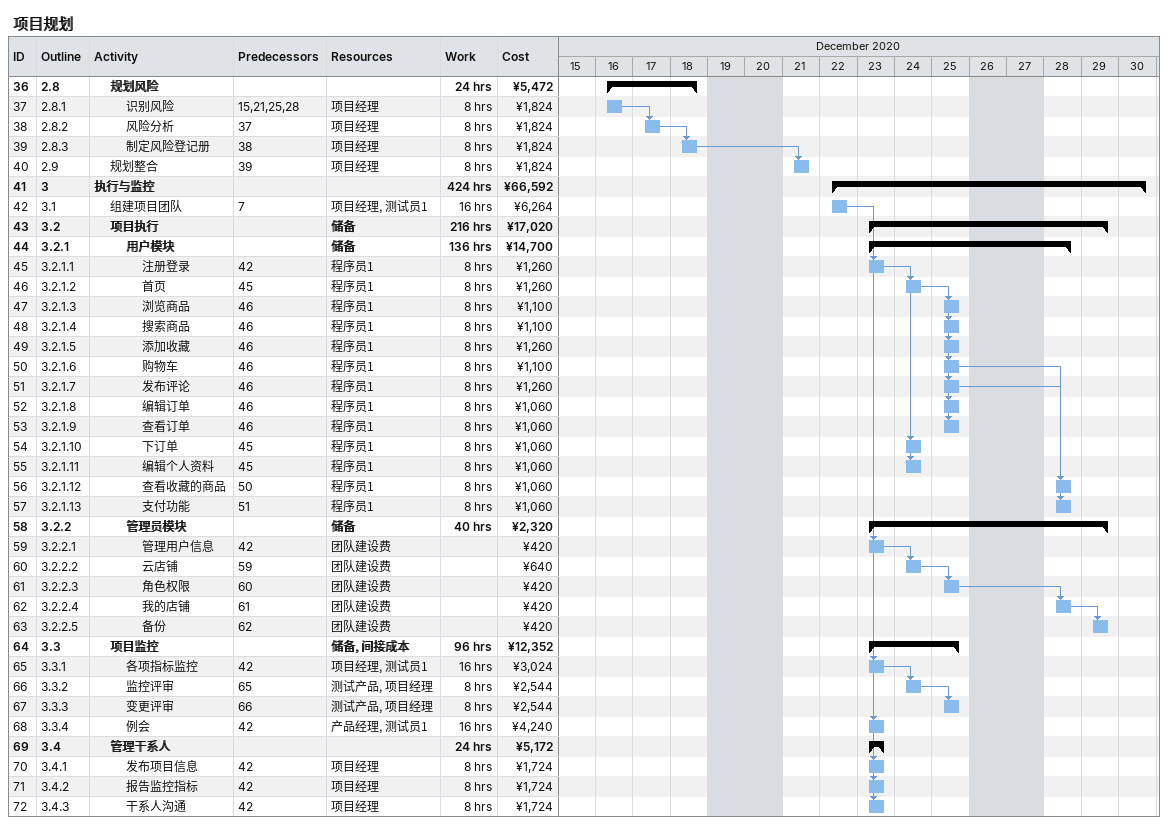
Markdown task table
项目规划

| ID | WBS | Task | Start | Finish | Predecessors | Resources | Work (h) | Cost (¥) |
|---|---|---|---|---|---|---|---|---|
| 36 | 2.8 | **规划风险** | 2020-12-16 | 2020-12-18 |  |  | 24 | 5472 |
| 37 | 2.8.1 | 识别风险 | 2020-12-16 | 2020-12-16 | 15, 21, 25, 28 | 项目经理 | 8 | 1824 |
| 38 | 2.8.2 | 风险分析 | 2020-12-17 | 2020-12-17 | 37 | 项目经理 | 8 | 1824 |
| 39 | 2.8.3 | 制定风险登记册 | 2020-12-18 | 2020-12-18 | 38 | 项目经理 | 8 | 1824 |
| 40 | 2.9 | 规划整合 | 2020-12-21 | 2020-12-21 | 39 | 项目经理 | 8 | 1824 |
| 41 | 3 | **执行与监控** | 2020-12-22 | 2020-12-30 |  |  | 424 | 66592 |
| 42 | 3.1 | 组建项目团队 | 2020-12-22 | 2020-12-22 | 7 | 项目经理, 测试员1 | 16 | 6264 |
| 43 | 3.2 | **项目执行** | 2020-12-23 | 2020-12-29 |  | 储备 | 216 | 17020 |
| 44 | 3.2.1 | **用户模块** | 2020-12-23 | 2020-12-28 |  | 储备 | 136 | 14700 |
| 45 | 3.2.1.1 | 注册登录 | 2020-12-23 | 2020-12-23 | 42 | 程序员1 | 8 | 1260 |
| 46 | 3.2.1.2 | 首页 | 2020-12-24 | 2020-12-24 | 45 | 程序员1 | 8 | 1260 |
| 47 | 3.2.1.3 | 浏览商品 | 2020-12-25 | 2020-12-25 | 46 | 程序员1 | 8 | 1100 |
| 48 | 3.2.1.4 | 搜索商品 | 2020-12-25 | 2020-12-25 | 46 | 程序员1 | 8 | 1100 |
| 49 | 3.2.1.5 | 添加收藏 | 2020-12-25 | 2020-12-25 | 46 | 程序员1 | 8 | 1260 |
| 50 | 3.2.1.6 | 购物车 | 2020-12-25 | 2020-12-25 | 46 | 程序员1 | 8 | 1100 |
| 51 | 3.2.1.7 | 发布评论 | 2020-12-25 | 2020-12-25 | 46 | 程序员1 | 8 | 1260 |
| 52 | 3.2.1.8 | 编辑订单 | 2020-12-25 | 2020-12-25 | 46 | 程序员1 | 8 | 1060 |
| 53 | 3.2.1.9 | 查看订单 | 2020-12-25 | 2020-12-25 | 46 | 程序员1 | 8 | 1060 |
| 54 | 3.2.1.10 | 下订单 | 2020-12-24 | 2020-12-24 | 45 | 程序员1 | 8 | 1060 |
| 55 | 3.2.1.11 | 编辑个人资料 | 2020-12-24 | 2020-12-24 | 45 | 程序员1 | 8 | 1060 |
| 56 | 3.2.1.12 | 查看收藏的商品 | 2020-12-28 | 2020-12-28 | 50 | 程序员1 | 8 | 1060 |
| 57 | 3.2.1.13 | 支付功能 | 2020-12-28 | 2020-12-28 | 51 | 程序员1 | 8 | 1060 |
| 58 | 3.2.2 | **管理员模块** | 2020-12-23 | 2020-12-29 |  | 储备 | 40 | 2320 |
| 59 | 3.2.2.1 | 管理用户信息 | 2020-12-23 | 2020-12-23 | 42 | 团队建设费 |  | 420 |
| 60 | 3.2.2.2 | 云店铺 | 2020-12-24 | 2020-12-24 | 59 | 团队建设费 |  | 640 |
| 61 | 3.2.2.3 | 角色权限 | 2020-12-25 | 2020-12-25 | 60 | 团队建设费 |  | 420 |
| 62 | 3.2.2.4 | 我的店铺 | 2020-12-28 | 2020-12-28 | 61 | 团队建设费 |  | 420 |
| 63 | 3.2.2.5 | 备份 | 2020-12-29 | 2020-12-29 | 62 | 团队建设费 |  | 420 |
| 64 | 3.3 | **项目监控** | 2020-12-23 | 2020-12-25 |  | 储备, 间接成本 | 96 | 12352 |
| 65 | 3.3.1 | 各项指标监控 | 2020-12-23 | 2020-12-23 | 42 | 项目经理, 测试员1 | 16 | 3024 |
| 66 | 3.3.2 | 监控评审 | 2020-12-24 | 2020-12-24 | 65 | 测试产品, 项目经理 | 8 | 2544 |
| 67 | 3.3.3 | 变更评审 | 2020-12-25 | 2020-12-25 | 66 | 测试产品, 项目经理 | 8 | 2544 |
| 68 | 3.3.4 | 例会 | 2020-12-23 | 2020-12-23 | 42 | 产品经理, 测试员1 | 16 | 4240 |
| 69 | 3.4 | **管理干系人** | 2020-12-23 | 2020-12-23 |  |  | 24 | 5172 |
| 70 | 3.4.1 | 发布项目信息 | 2020-12-23 | 2020-12-23 | 42 | 项目经理 | 8 | 1724 |
| 71 | 3.4.2 | 报告监控指标 | 2020-12-23 | 2020-12-23 | 42 | 项目经理 | 8 | 1724 |
| 72 | 3.4.3 | 干系人沟通 | 2020-12-23 | 2020-12-23 | 42 | 项目经理 | 8 | 1724 |
